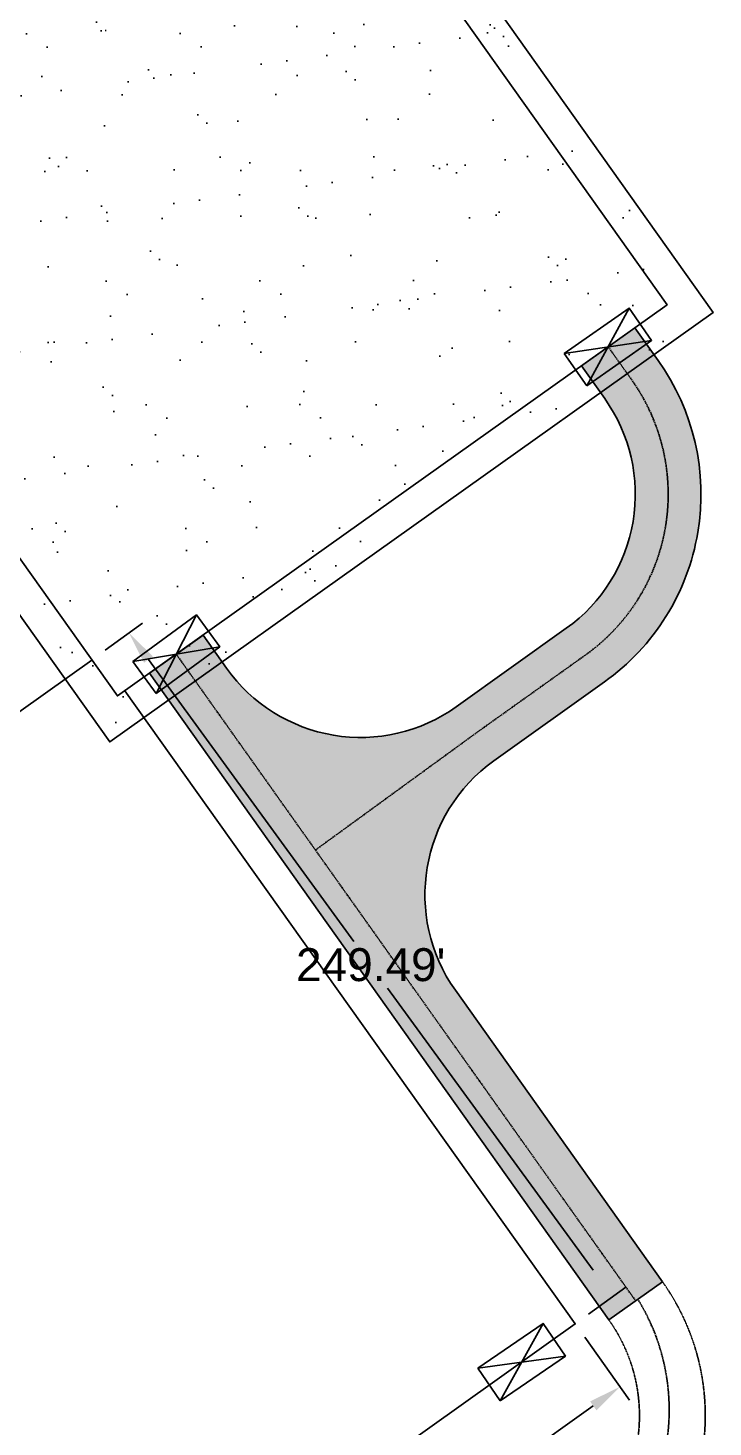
# Model space of a CAD drawing. Header units: feet. Extents: x 2321988 to 2329858, y 6722724 to 6730499.
# Drawn here: x 2326210 to 2326418.3, y 6726623.2 to 6727048.2 of the extents above; entities that cross this region are included whole.
import ezdxf

# ---------------------------------------------------------------- set-up
doc = ezdxf.new("R2010")
doc.units = ezdxf.units.FT
doc.header["$MEASUREMENT"] = 0
doc.header["$PDSIZE"] = 5
doc.linetypes.add('DASHED4', pattern=[0.09375, 0.0625, -0.03125])
doc.linetypes.add('TG-CENTER2', pattern=[0.37501, 0.25, -0.04167, 0.04167, -0.04167])
for name, color, linetype in [('BESS Dimensions', 3, 'Continuous'), ('C-FENCE-FUTURE', 7, 'FENCELINE1'), ('C-FENCE-SWITCHYARD', 7, 'FENCELINE1'), ('W-C-LAYDOWN-HATCH', 253, 'Continuous'), ('W-C-ROAD-CNTR', 7, 'TG-CENTER2'), ('W-C-ROAD-EDGE', 1, 'Continuous'), ('W-C-ROAD-EDGE-FUTURE', 1, 'DASHED4'), ('W-C-ROAD-HATCH', 253, 'Continuous')]:
    doc.layers.add(name, color=color, linetype=linetype)
doc.styles.add('TG_DIMS', font='arial.ttf')
doc.linetypes.add('FENCELINE1', pattern='A,0.25,-0.1,[133,ltypeshp.shx,S=0.1,R=0,X=-0.1,Y=0],-0.1,1', length=1.45)
doc.dimstyles.new('TG-PROPOSED-ANNO', dxfattribs={"dimtxt": 0.1, "dimasz": 0.1, "dimexe": 0.05, "dimexo": 0.05, "dimgap": 0.02, "dimtad": 0, "dimtih": 1, "dimtoh": 1, "dimdsep": 46, "dimtxsty": 'TG_DIMS', "dimcen": 0, "dimclrd": 256, "dimclre": 256, "dimclrt": 256, "dimaunit": 1, "dimadec": 6, "dimazin": 2, "dimtfac": 1, "dimtofl": 0, "dimtmove": 1, "dimatfit": 3, "dimfxl": 1, "dimtolj": 1, "dimtzin": 0, "dimarcsym": 0})

# ---------------------------------------------------------------- blocks, each defined once
blk = doc.blocks.new('CE GATE')
at = {"color": 0, "linetype": 'ByBlock', "lineweight": -2, "ltscale": 0.5}
for points in [[(-10, 5), (-10, -5)], [(-10, 5), (10, -5), (-10, -5)], [(-10, 5), (10, 5), (-10, -5)], [(10, -5), (10, 5)]]:
    blk.add_lwpolyline(points, dxfattribs=at)
blk = doc.blocks.new('*D111')
at = {"layer": 'BESS Dimensions', "lineweight": -2, "transparency": 16777216}
for p, q in [((2326379.3, 6726650.45), (2326392.9, 6726631.35)), ((2326381.86, 6726629.62), (2326286.96, 6726562.05)), ((2326172.39, 6726480.47), (2326267.29, 6726548.05)), ((2326153.55, 6726489.7), (2326167.15, 6726470.6))]:
    blk.add_line(p, q, dxfattribs=at)
at = {"layer": 'BESS Dimensions', "transparency": 16777216}
for points in [[(2326380.89, 6726630.98), (2326382.82, 6726628.27), (2326390, 6726635.42)], [(2326171.43, 6726481.83), (2326173.36, 6726479.11), (2326164.25, 6726474.67)]]:
    blk.add_solid(points, dxfattribs=at)
at = {"layer": 'Defpoints', "color": 0, "transparency": 16777216}
for p in [(2326376.4, 6726654.53), (2326390, 6726635.42), (2326150.65, 6726493.77)]:
    blk.add_point(p, dxfattribs=at)
at = {"layer": 'BESS Dimensions', "transparency": 16777216, "insert": (2326277.13, 6726555.05), "char_height": 10, "attachment_point": 5, "style": 'TG_DIMS'}
blk.add_mtext("\\A1;277.14'", dxfattribs=at)
blk = doc.blocks.new('*D112')
at = {"layer": 'BESS Dimensions', "lineweight": -2, "transparency": 16777216}
for p, q in [((2326233.52, 6726859.12), (2326244.81, 6726867.34)), ((2326246.65, 6726856.31), (2326309.07, 6726770.64)), ((2326381.79, 6726670.83), (2326319.37, 6726756.5)), ((2326380.44, 6726657.47), (2326391.72, 6726665.69))]:
    blk.add_line(p, q, dxfattribs=at)
at = {"layer": 'BESS Dimensions', "transparency": 16777216}
for points in [[(2326248, 6726857.29), (2326245.31, 6726855.33), (2326240.76, 6726864.39)], [(2326383.14, 6726671.81), (2326380.45, 6726669.85), (2326387.68, 6726662.75)]]:
    blk.add_solid(points, dxfattribs=at)
at = {"layer": 'Defpoints', "color": 0, "transparency": 16777216}
for p in [(2326229.48, 6726856.17), (2326387.68, 6726662.75), (2326376.4, 6726654.53)]:
    blk.add_point(p, dxfattribs=at)
at = {"layer": 'BESS Dimensions', "transparency": 16777216, "insert": (2326314.22, 6726763.57), "char_height": 10, "attachment_point": 5, "style": 'TG_DIMS'}
blk.add_mtext("\\A1;249.49'", dxfattribs=at)

msp = doc.modelspace()

# ---------------------------------------------------------------- hatches: boundary and pattern name
at = {"layer": 'W-C-LAYDOWN-HATCH', "transparency": 33554687}
h = msp.add_hatch(dxfattribs=at)
h.set_pattern_fill('AR-SAND', color=256, scale=0.15)
h.set_pattern_definition([(37.5, (2326101.747, 6726858.198), (-0.9449, 28.9024), [0, -22.8, 0, -25.5, 0, -24.375]), (7.5, (2326101.747, 6726858.198), (26.5467, 42.3322), [0, -12.3, 0, -20.55, 0, -7.875]), (327.5, (2326083.297, 6726858.198), (46.7121, 0.0849), [0, -7.5, 0, -27, 0, -35.25]), (317.5, (2326083.297, 6726858.198), (45.092, 13.165), [0, -3.75, 0, -17.7, 0, -20.25])])
h.paths.add_polyline_path([(2325961.368, 6727215.979), (2326144.729, 6727346.383), (2326418.257, 6726961.708), (2326234.896, 6726831.305)])
at = {"layer": 'W-C-ROAD-HATCH'}
h = msp.add_hatch(color=256, dxfattribs=at)
h.dxf.hatch_style = 1
edge = h.paths.add_edge_path()
edge.add_line((2326402.907, 6726667.299), (2326339.943, 6726755.872))
edge.add_arc((2326380.695, 6726784.842), 50, 125.51412, 215.40766, ccw=False)
edge.add_line((2326351.65, 6726825.54), (2326385.226, 6726849.502))
edge.add_arc((2326344.594, 6726906.502), 70, 305.48323, 395.49395)
edge.add_line((2326401.586, 6726947.146), (2326394.496, 6726957.081))
edge.add_line((2326394.496, 6726957.081), (2326378.247, 6726945.525))
edge.add_line((2326378.247, 6726945.525), (2326385.334, 6726935.559))
edge.add_arc((2326344.627, 6726906.526), 50, -54.51677, 35.49682, ccw=False)
edge.add_line((2326373.65, 6726865.812), (2326340.213, 6726841.949))
edge.add_arc((2326311.168, 6726882.648), 50, 215.4199, 305.51407, ccw=False)
edge.add_line((2326270.422, 6726853.67), (2326263.285, 6726863.737))
edge.add_line((2326263.285, 6726863.737), (2326246.956, 6726852.159))
edge.add_line((2326246.956, 6726852.159), (2326386.586, 6726655.74))
edge.add_line((2326386.586, 6726655.74), (2326402.907, 6726667.299))

# ---------------------------------------------------------------- linework, layer by layer
at = {"layer": 'C-FENCE-FUTURE', "ltscale": 0.3}
msp.add_line((2326229.483, 6726856.174), (2326071.066, 6726743.305), dxfattribs=at)
at = {"layer": 'C-FENCE-FUTURE', "ltscale": 0.3, "flags": 128}
msp.add_lwpolyline([(2325975.312, 6727213.625), (2326142.375, 6727332.438), (2326404.312, 6726964.062), (2326237.25, 6726845.25)], close=True, dxfattribs=at)
for points in [[(2326239.468, 6726846.827), (2326376.401, 6726654.526), (2326368.256, 6726648.726)], [(2326368.256, 6726648.726), (2326351.964, 6726637.125), (2326175.474, 6726511.45), (2326159.182, 6726499.849), (2326150.645, 6726493.77), (2326117.825, 6726499.277), (2326013.959, 6726645.142), (2326024.95, 6726710.498), (2326069.017, 6726741.878)]]:
    msp.add_lwpolyline(points, dxfattribs=at)
at = {"layer": 'W-C-LAYDOWN-HATCH', "transparency": 33554687, "flags": 128}
msp.add_lwpolyline([(2325961.368, 6727215.979), (2326144.729, 6727346.383), (2326418.257, 6726961.708), (2326234.896, 6726831.305)], close=True, dxfattribs=at)
at = {"layer": 'W-C-ROAD-CNTR', "flags": 128}
for points in [[(2326297.409, 6726798.445), (2326346.508, 6726834.183), (2326379.455, 6726857.669, 0.414283), (2326393.476, 6726941.366), (2326386.383, 6726951.311)], [(2326395.417, 6726661.998, -0.3966843), (2326377.43, 6726575.53), (2325955.976, 6726275.25)]]:
    msp.add_lwpolyline(points, format="xyb", dxfattribs=at)
msp.add_lwpolyline([(2326255.108, 6726857.951), (2326394.74, 6726661.529)], dxfattribs=at)
at = {"layer": 'W-C-ROAD-EDGE', "flags": 128}
msp.add_lwpolyline([(2326402.907, 6726667.299), (2326339.943, 6726755.872, -0.4136695), (2326351.65, 6726825.54), (2326385.226, 6726849.502, 0.4142684), (2326401.586, 6726947.146), (2326394.496, 6726957.081), (2326378.247, 6726945.525), (2326385.334, 6726935.559, -0.414283), (2326373.65, 6726865.812), (2326340.213, 6726841.949, -0.414695), (2326270.422, 6726853.67), (2326263.285, 6726863.737), (2326246.956, 6726852.159), (2326386.586, 6726655.74)], format="xyb", close=True, dxfattribs=at)
at = {"layer": 'W-C-ROAD-EDGE-FUTURE', "flags": 128}
for points in [[(2325839.888, 6725227.389), (2325839.373, 6725228.261, -0.1635394), (2325832.742, 6725259.419), (2325944.901, 6726234.614, -0.2131187), (2325965.576, 6726269.755), (2326386.516, 6726569.67, 0.4143144), (2326402.893, 6726667.318)], [(2326386.585, 6726655.739, -0.4146021), (2326374.904, 6726585.952), (2326199.13, 6726460.762, -0.4141629), (2326129.402, 6726472.475), (2326122.708, 6726481.87)]]:
    msp.add_lwpolyline(points, format="xyb", dxfattribs=at)
msp.add_lwpolyline([(2326402.893, 6726667.318), (2326386.585, 6726655.739)], dxfattribs=at)

# ---------------------------------------------------------------- block references
at = {"layer": 'C-FENCE-FUTURE', "xscale": 1.2, "yscale": 1.2, "zscale": 1.2, "rotation": 34.41762301913137}
msp.add_blockref('CE GATE', (2326360.11, 6726642.925), dxfattribs=at)
at = {"layer": 'C-FENCE-SWITCHYARD', "ltscale": 0.3, "xscale": 1.2, "yscale": 1.2, "zscale": 1.2}
for p, rotation in [((2326386.324, 6726951.269), 34.95480973973316), ((2326255.108, 6726857.951), 36.2203152934152)]:
    msp.add_blockref('CE GATE', p, dxfattribs=dict(at, rotation=rotation))

# ---------------------------------------------------------------- dimensions: what is measured, and where the dimension line sits
at = {"layer": 'BESS Dimensions'}
for p1, distance, picture, middle in [((2326229.483, 6726856.174), 13.958, '*D112', (2326314.224, 6726763.57)), ((2326150.645, 6726493.77), -23.45, '*D111', (2326277.125, 6726555.047))]:
    dim = msp.add_aligned_dim(p1=p1, p2=(2326376.401, 6726654.526), distance=distance, dimstyle='TG-PROPOSED-ANNO', override={"dimscale": 50, "dimpost": "'"}, dxfattribs=at)
    dim.commit()
    dim.dimension.update_dxf_attribs({"geometry": picture, "text_midpoint": middle})

doc.saveas('drawing.dxf')
